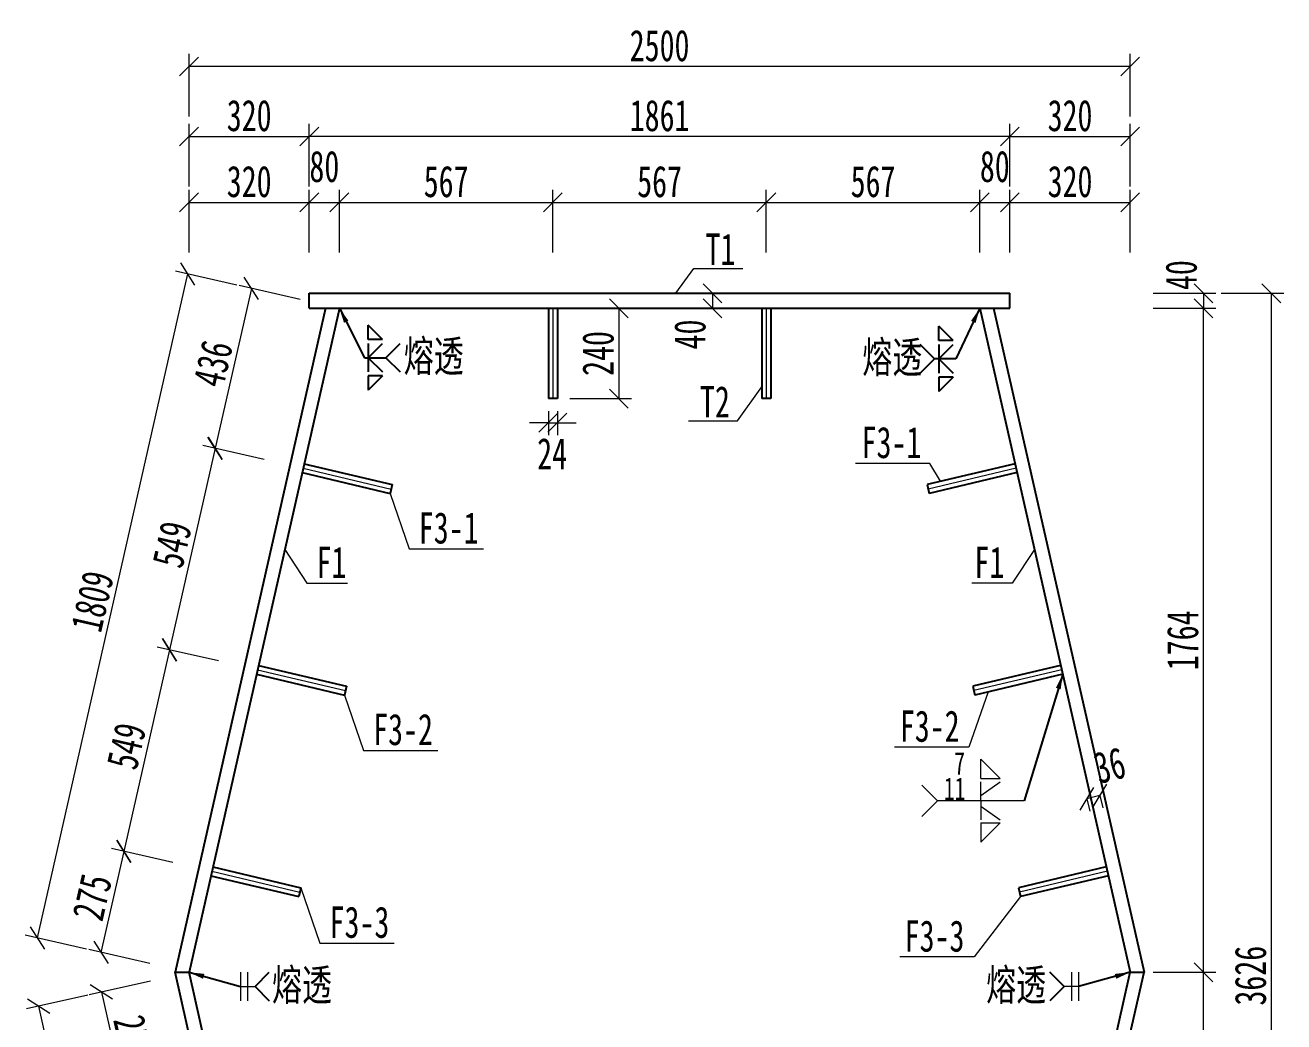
# Model space of a CAD drawing. Header units: millimetres. Extents: x -411717 to -116098, y 0 to 693159.
# Drawn here: x -187783 to -184439, y 312282 to 314930 of the extents above; entities that cross this region are included whole.
import ezdxf

# ---------------------------------------------------------------- set-up
doc = ezdxf.new("R2010")
doc.units = ezdxf.units.MM
doc.header["$LTSCALE"] = 2
doc.header["$PDMODE"] = 3
doc.header["$PDSIZE"] = -10
doc.layers.get('Defpoints').update_dxf_attribs({"color": 8, "lineweight": 9})
for name, color, linetype, lineweight in [('标注', 4, 'Continuous', 13), ('横隔板', 6, 'Continuous', 25), ('细实线', 4, 'Continuous', 15), ('钢板粗线', 1, 'Continuous', 25)]:
    doc.layers.add(name, color=color, linetype=linetype, lineweight=lineweight)
doc.layers.add('焊缝', color=7, linetype='Continuous')
doc.styles.add('111', font='仿宋_GB2312.ttf', dxfattribs={"width": 0.7})
doc.styles.get("Standard").update_dxf_attribs({"font": '仿宋_GB2312.ttf'})
doc.dimstyles.new('200', dxfattribs={"dimscale": 0, "dimtxt": 2.5, "dimasz": 1.5, "dimexe": 1, "dimexo": 1, "dimgap": 0.4, "dimtad": 1, "dimdec": 0, "dimdsep": 46, "dimtxsty": '111', "dimblk": 'OBLIQUE', "dimcen": 0, "dimclrd": 256, "dimclre": 256, "dimclrt": 256, "dimadec": 1, "dimazin": 2, "dimtfac": 1, "dimtdec": 0, "dimtmove": 2, "dimatfit": 3, "dimfxl": 4, "dimfxlon": 1, "dimtolj": 1, "dimlwd": -1, "dimlwe": -1, "dimarcsym": 0})
doc.dimstyles.new('MSteel_1.0_1.0', dxfattribs={"dimtxt": 3, "dimasz": 1.2, "dimexe": 1, "dimexo": 1, "dimgap": 1, "dimtad": 3, "dimtoh": 1, "dimdec": 0, "dimzin": 0, "dimdsep": 46, "dimtxsty": 'Standard', "dimblk": 'ARCHTICK', "dimcen": 0.09, "dimclrd": 3, "dimclre": 3, "dimadec": 0, "dimazin": 0, "dimtfac": 1, "dimtdec": 4, "dimtofl": 0, "dimtmove": 0, "dimatfit": 3, "dimfxl": 1, "dimtolj": 1, "dimtzin": 0, "dimarcsym": 0})

# ---------------------------------------------------------------- blocks, each defined once
blk = doc.blocks.new('_Oblique')
at = {"color": 0, "linetype": 'ByBlock', "lineweight": -2}
blk.add_line((-0.5, -0.5), (0.5, 0.5), dxfattribs=at)
blk = doc.blocks.new('*D1667')
at = {"layer": 'Defpoints', "color": 0, "transparency": 16777216}
for p in [(-184965.5, 312886.2), (-184930.6, 312894.9), (-184962.7, 312874.8)]:
    blk.add_point(p, dxfattribs=at)
at = {"layer": '标注', "transparency": 16777216}
for p, q in [((-184927.8, 312883.6), (-184962.7, 312874.8)), ((-184927.8, 312883.6), (-184919.7, 312851.2)), ((-184962.7, 312874.8), (-184954.6, 312842.5))]:
    blk.add_line(p, q, dxfattribs=at)
at = {"layer": '标注', "transparency": 16777216, "xscale": 49.99999999999987, "yscale": 49.99999999999987, "zscale": 49.99999999999987}
for p, rotation in [((-184927.8, 312883.6), 14.0362434680388), ((-184962.7, 312874.8), 194.0362434680388)]:
    blk.add_blockref('_Oblique', p, dxfattribs=dict(at, rotation=rotation))
at = {"layer": '标注', "transparency": 16777216, "insert": (-184902, 312963.5), "char_height": 83.33, "attachment_point": 5, "rotation": 14.0362, "style": '111'}
blk.add_mtext('\\A1;36', dxfattribs=at)
blk = doc.blocks.new('24-240加劲 无过焊孔')
at = {"layer": 'Defpoints'}
blk.add_line((0, 0), (0, 240), dxfattribs=at)
at = {"layer": '钢板粗线'}
for p, q in [((-12, 0), (-12, 240)), ((-12, 240), (12, 240)), ((12, 0), (12, 240))]:
    blk.add_line(p, q, dxfattribs=at)
blk = doc.blocks.new('*D1669')
at = {"layer": 'Defpoints', "color": 0, "transparency": 16777216}
for p in [(-185957.8, 314218.1), (-185957.8, 314178.1), (-185957, 314178.1)]:
    blk.add_point(p, dxfattribs=at)
at = {"layer": '细实线', "transparency": 16777216}
for p, q in [((-185957, 314218.1), (-185923.6, 314218.1)), ((-185957, 314218.1), (-185957, 314178.1)), ((-185957, 314178.1), (-185923.6, 314178.1))]:
    blk.add_line(p, q, dxfattribs=at)
at = {"layer": '细实线', "transparency": 16777216, "xscale": 50, "yscale": 50, "zscale": 50}
for p, rotation in [((-185957, 314218.1), 90), ((-185957, 314178.1), 270)]:
    blk.add_blockref('_Oblique', p, dxfattribs=dict(at, rotation=rotation))
at = {"layer": '细实线', "transparency": 16777216, "insert": (-186016.6, 314108.6), "char_height": 83.33, "attachment_point": 5, "rotation": 90, "style": '111'}
blk.add_mtext('\\A1;40', dxfattribs=at)
blk = doc.blocks.new('*D1678')
at = {"layer": 'Defpoints', "color": 0, "transparency": 16777216}
for p in [(-186369, 314178.1), (-186369, 313938.1), (-186205.6, 313938.1)]:
    blk.add_point(p, dxfattribs=at)
at = {"layer": '标注', "transparency": 16777216}
for p, q in [((-186335.6, 314178.1), (-186172.2, 314178.1)), ((-186205.6, 314178.1), (-186205.6, 313938.1)), ((-186335.6, 313938.1), (-186172.2, 313938.1))]:
    blk.add_line(p, q, dxfattribs=at)
at = {"layer": '标注', "transparency": 16777216, "xscale": 49.99999999999987, "yscale": 49.99999999999987, "zscale": 49.99999999999987}
for p, rotation in [((-186205.6, 314178.1), 90), ((-186205.6, 313938.1), 270)]:
    blk.add_blockref('_Oblique', p, dxfattribs=dict(at, rotation=rotation))
at = {"layer": '标注', "transparency": 16777216, "insert": (-186260.6, 314058.1), "char_height": 83.33, "attachment_point": 5, "rotation": 90, "style": '111'}
blk.add_mtext('\\A1;240', dxfattribs=at)
blk = doc.blocks.new('*D1679')
at = {"layer": 'Defpoints', "color": 0, "transparency": 16777216}
for p in [(-186393, 313938.1), (-186369, 313938.1), (-186369, 313874.2)]:
    blk.add_point(p, dxfattribs=at)
at = {"layer": '标注', "transparency": 16777216}
for p, q in [((-186393, 313904.7), (-186393, 313840.8)), ((-186369, 313904.7), (-186369, 313840.8)), ((-186393, 313874.2), (-186443, 313874.2)), ((-186393, 313874.2), (-186369, 313874.2)), ((-186369, 313874.2), (-186319, 313874.2))]:
    blk.add_line(p, q, dxfattribs=at)
at = {"layer": '标注', "transparency": 16777216, "xscale": 49.99999999999987, "yscale": 49.99999999999987, "zscale": 49.99999999999987}
blk.add_blockref('_Oblique', (-186393, 313874.2), dxfattribs=at)
at = {"layer": '标注', "transparency": 16777216, "xscale": 49.99999999999987, "yscale": 49.99999999999987, "zscale": 49.99999999999987, "rotation": 180}
blk.add_blockref('_Oblique', (-186369, 313874.2), dxfattribs=at)
at = {"layer": '标注', "transparency": 16777216, "insert": (-186383, 313791.9), "char_height": 83.33, "attachment_point": 5, "style": '111'}
blk.add_mtext('\\A1;24', dxfattribs=at)
blk = doc.blocks.new('_ArchTick')
at = {"color": 0, "linetype": 'ByBlock', "const_width": 0.15}
blk.add_lwpolyline([(-0.5, -0.5), (0.5, 0.5)], dxfattribs=at)
blk = doc.blocks.new('*D1671')
at = {"layer": 'Defpoints', "color": 0, "transparency": 16777216}
for p in [(-185145.9, 314218.1), (-185145.9, 314178.1), (-184652.8, 314178.1)]:
    blk.add_point(p, dxfattribs=at)
at = {"layer": '标注', "transparency": 16777216}
for p, q in [((-184786.2, 314218.1), (-184619.5, 314218.1)), ((-184652.8, 314218.1), (-184652.8, 314178.1)), ((-184786.2, 314178.1), (-184619.5, 314178.1))]:
    blk.add_line(p, q, dxfattribs=at)
at = {"layer": '标注', "transparency": 16777216, "xscale": 49.99999999999999, "yscale": 49.99999999999999, "zscale": 49.99999999999999}
for p, rotation in [((-184652.8, 314218.1), 90), ((-184652.8, 314178.1), 270)]:
    blk.add_blockref('_Oblique', p, dxfattribs=dict(at, rotation=rotation))
at = {"layer": '标注', "transparency": 16777216, "insert": (-184711.6, 314266.3), "char_height": 83.33, "attachment_point": 5, "rotation": 90, "style": '111'}
blk.add_mtext('\\A1;40', dxfattribs=at)
blk = doc.blocks.new('*D1683')
at = {"layer": 'Defpoints', "color": 0, "ltscale": 5, "transparency": 16777216}
for p in [(-186948, 314178.1), (-187278.2, 313806.2), (-187044.3, 313753.2)]:
    blk.add_point(p, dxfattribs=at)
at = {"layer": '标注', "ltscale": 5, "transparency": 16777216}
for p, q in [((-187181.9, 314231.1), (-187278.2, 313806.2)), ((-187051.9, 314201.6), (-187214.4, 314238.5)), ((-187148.2, 313776.7), (-187310.8, 313813.6))]:
    blk.add_line(p, q, dxfattribs=at)
at = {"layer": '标注', "ltscale": 5, "transparency": 16777216, "xscale": 50.00000000000004, "yscale": 50.00000000000004, "zscale": 50.00000000000004}
for p, rotation in [((-187181.9, 314231.1), 77.22432088398865), ((-187278.2, 313806.2), 257.2243208839886)]:
    blk.add_blockref('_Oblique', p, dxfattribs=dict(at, rotation=rotation))
at = {"layer": '标注', "ltscale": 5, "transparency": 16777216, "insert": (-187283.7, 314030.8), "char_height": 83.33, "attachment_point": 5, "rotation": 77.2243, "style": '111'}
blk.add_mtext('\\A1;436', dxfattribs=at)
blk = doc.blocks.new('*D1684')
at = {"layer": 'Defpoints', "color": 0, "ltscale": 5, "transparency": 16777216}
for p in [(-187044.3, 313753.2), (-187399.5, 313270.7), (-187165.6, 313217.7)]:
    blk.add_point(p, dxfattribs=at)
at = {"layer": '标注', "ltscale": 5, "transparency": 16777216}
for p, q in [((-187278.3, 313806.2), (-187399.5, 313270.7)), ((-187148.2, 313776.7), (-187310.8, 313813.5)), ((-187269.5, 313241.3), (-187432, 313278.1))]:
    blk.add_line(p, q, dxfattribs=at)
at = {"layer": '标注', "ltscale": 5, "transparency": 16777216, "xscale": 50.00000000000004, "yscale": 50.00000000000004, "zscale": 50.00000000000004}
for p, rotation in [((-187278.3, 313806.2), 77.23982835884306), ((-187399.5, 313270.7), 257.2398283588431)]:
    blk.add_blockref('_Oblique', p, dxfattribs=dict(at, rotation=rotation))
at = {"layer": '标注', "ltscale": 5, "transparency": 16777216, "insert": (-187392.5, 313550.6), "char_height": 83.33, "attachment_point": 5, "rotation": 77.2398, "style": '111'}
blk.add_mtext('\\A1;549', dxfattribs=at)
blk = doc.blocks.new('*D1685')
at = {"layer": 'Defpoints', "color": 0, "ltscale": 5, "transparency": 16777216}
for p in [(-187165.6, 313217.7), (-187520.7, 312735.2), (-187286.7, 312682.2)]:
    blk.add_point(p, dxfattribs=at)
at = {"layer": '标注', "ltscale": 5, "transparency": 16777216}
for p, q in [((-187399.5, 313270.7), (-187520.7, 312735.2)), ((-187269.5, 313241.2), (-187432, 313278)), ((-187390.6, 312705.7), (-187553.2, 312742.5))]:
    blk.add_line(p, q, dxfattribs=at)
at = {"layer": '标注', "ltscale": 5, "transparency": 16777216, "xscale": 50.00000000000004, "yscale": 50.00000000000004, "zscale": 50.00000000000004}
for p, rotation in [((-187399.5, 313270.7), 77.25213394992701), ((-187520.7, 312735.2), 257.252133949927)]:
    blk.add_blockref('_Oblique', p, dxfattribs=dict(at, rotation=rotation))
at = {"layer": '标注', "ltscale": 5, "transparency": 16777216, "insert": (-187513.8, 313015), "char_height": 83.33, "attachment_point": 5, "rotation": 77.2521, "style": '111'}
blk.add_mtext('\\A1;549', dxfattribs=at)
blk = doc.blocks.new('*D1686')
at = {"layer": 'Defpoints', "color": 0, "ltscale": 5, "transparency": 16777216}
for p in [(-187286.7, 312682.2), (-187581.4, 312467), (-187347.5, 312414)]:
    blk.add_point(p, dxfattribs=at)
at = {"layer": '标注', "ltscale": 5, "transparency": 16777216}
for p, q in [((-187520.7, 312735.2), (-187581.4, 312467)), ((-187390.6, 312705.8), (-187553.2, 312742.6)), ((-187451.4, 312437.5), (-187613.9, 312474.3))]:
    blk.add_line(p, q, dxfattribs=at)
at = {"layer": '标注', "ltscale": 5, "transparency": 16777216, "xscale": 50.00000000000004, "yscale": 50.00000000000004, "zscale": 50.00000000000004}
for p, rotation in [((-187520.7, 312735.2), 77.23982835884512), ((-187581.4, 312467), 257.2398283588451)]:
    blk.add_blockref('_Oblique', p, dxfattribs=dict(at, rotation=rotation))
at = {"layer": '标注', "ltscale": 5, "transparency": 16777216, "insert": (-187604.7, 312613.2), "char_height": 83.33, "attachment_point": 5, "rotation": 77.2398, "style": '111'}
blk.add_mtext('\\A1;275', dxfattribs=at)
blk = doc.blocks.new('*D1687')
at = {"layer": 'Defpoints', "color": 0, "ltscale": 5, "transparency": 16777216}
for p in [(-187350.7, 314269.3), (-186948, 314178.1), (-187347.5, 312414)]:
    blk.add_point(p, dxfattribs=at)
at = {"layer": '标注', "ltscale": 5, "transparency": 16777216}
for p, q in [((-187750.2, 312505.2), (-187350.7, 314269.3)), ((-187220.7, 314239.8), (-187383.2, 314276.6)), ((-187620.2, 312475.7), (-187782.7, 312512.6))]:
    blk.add_line(p, q, dxfattribs=at)
at = {"layer": '标注', "ltscale": 5, "transparency": 16777216, "xscale": 50.00000000000004, "yscale": 50.00000000000004, "zscale": 50.00000000000004}
for p, rotation in [((-187350.7, 314269.3), 77.23982835884985), ((-187750.2, 312505.2), 257.2398283588499)]:
    blk.add_blockref('_Oblique', p, dxfattribs=dict(at, rotation=rotation))
at = {"layer": '标注', "ltscale": 5, "transparency": 16777216, "insert": (-187604.1, 313399.4), "char_height": 83.33, "attachment_point": 5, "rotation": 77.2398, "style": '111'}
blk.add_mtext('\\A1;1809', dxfattribs=at)
blk = doc.blocks.new('*D1688')
at = {"layer": 'Defpoints', "color": 0, "ltscale": 5, "transparency": 16777216}
for p in [(-187347.5, 312414), (-187286.7, 312145), (-187519.5, 312092.4)]:
    blk.add_point(p, dxfattribs=at)
at = {"layer": '标注', "ltscale": 5, "transparency": 16777216}
for p, q in [((-187450.2, 312390.8), (-187612.8, 312354.1)), ((-187580.3, 312361.4), (-187519.5, 312092.4)), ((-187389.5, 312121.8), (-187552, 312085.1))]:
    blk.add_line(p, q, dxfattribs=at)
at = {"layer": '标注', "ltscale": 5, "transparency": 16777216, "xscale": 50.00000000000004, "yscale": 50.00000000000004, "zscale": 50.00000000000004}
for p, rotation in [((-187580.3, 312361.4), 102.7279029285153), ((-187519.5, 312092.4), 282.7279029285153)]:
    blk.add_blockref('_Oblique', p, dxfattribs=dict(at, rotation=rotation))
at = {"layer": '标注', "ltscale": 5, "transparency": 16777216, "insert": (-187496.2, 312239), "char_height": 83.33, "attachment_point": 5, "rotation": 282.7279, "style": '111'}
blk.add_mtext('\\A1;276', dxfattribs=at)
blk = doc.blocks.new('*D1692')
at = {"layer": 'Defpoints', "color": 0, "ltscale": 5, "transparency": 16777216}
for p in [(-187347.5, 312414), (-187746.7, 312323.8), (-186945, 310632)]:
    blk.add_point(p, dxfattribs=at)
at = {"layer": '标注', "ltscale": 5, "transparency": 16777216}
for p, q in [((-187616.7, 312353.2), (-187779.2, 312316.5)), ((-187344.2, 310541.8), (-187746.7, 312323.8)), ((-187214.2, 310571.2), (-187376.7, 310534.5))]:
    blk.add_line(p, q, dxfattribs=at)
at = {"layer": '标注', "ltscale": 5, "transparency": 16777216, "xscale": 50.00000000000004, "yscale": 50.00000000000004, "zscale": 50.00000000000004}
for p, rotation in [((-187746.7, 312323.8), 102.7279029285732), ((-187344.2, 310541.8), 282.7279029285732)]:
    blk.add_blockref('_Oblique', p, dxfattribs=dict(at, rotation=rotation))
at = {"layer": '标注', "ltscale": 5, "transparency": 16777216, "insert": (-187491.8, 311444.9), "char_height": 83.33, "attachment_point": 5, "rotation": 282.7279, "style": '111'}
blk.add_mtext('\\A1;1827', dxfattribs=at)
blk = doc.blocks.new('*D1698')
at = {"layer": 'Defpoints', "color": 0, "ltscale": 5, "transparency": 16777216}
for p in [(-184847.5, 312414), (-184652.8, 312414), (-185250, 310632)]:
    blk.add_point(p, dxfattribs=at)
at = {"layer": '标注', "ltscale": 5, "transparency": 16777216}
for p, q in [((-184786.2, 312414), (-184619.5, 312414)), ((-184652.8, 310632), (-184652.8, 312414)), ((-184786.2, 310632), (-184619.5, 310632))]:
    blk.add_line(p, q, dxfattribs=at)
at = {"layer": '标注', "ltscale": 5, "transparency": 16777216, "xscale": 50.00000000000004, "yscale": 50.00000000000004, "zscale": 50.00000000000004}
for p, rotation in [((-184652.8, 312414), 90), ((-184652.8, 310632), 270)]:
    blk.add_blockref('_Oblique', p, dxfattribs=dict(at, rotation=rotation))
at = {"layer": '标注', "ltscale": 5, "transparency": 16777216, "insert": (-184707.8, 311523), "char_height": 83.33, "attachment_point": 5, "rotation": 90, "style": '111'}
blk.add_mtext('\\A1;1782', dxfattribs=at)
blk = doc.blocks.new('*D1699')
at = {"layer": 'Defpoints', "color": 0, "ltscale": 5, "transparency": 16777216}
for p in [(-185247, 314178.1), (-184652.8, 314178.1), (-184847.5, 312414)]:
    blk.add_point(p, dxfattribs=at)
at = {"layer": '标注', "ltscale": 5, "transparency": 16777216}
for p, q in [((-184786.2, 314178.1), (-184619.5, 314178.1)), ((-184652.8, 312414), (-184652.8, 314178.1)), ((-184786.2, 312414), (-184619.5, 312414))]:
    blk.add_line(p, q, dxfattribs=at)
at = {"layer": '标注', "ltscale": 5, "transparency": 16777216, "xscale": 50.00000000000004, "yscale": 50.00000000000004, "zscale": 50.00000000000004}
for p, rotation in [((-184652.8, 314178.1), 90), ((-184652.8, 312414), 270)]:
    blk.add_blockref('_Oblique', p, dxfattribs=dict(at, rotation=rotation))
at = {"layer": '标注', "ltscale": 5, "transparency": 16777216, "insert": (-184707.8, 313296), "char_height": 83.33, "attachment_point": 5, "rotation": 90, "style": '111'}
blk.add_mtext('\\A1;1764', dxfattribs=at)
blk = doc.blocks.new('*D1700')
at = {"layer": 'Defpoints', "color": 0, "ltscale": 5, "transparency": 16777216}
for p in [(-187028, 314459.6), (-187028, 314178.1), (-187347.5, 312414)]:
    blk.add_point(p, dxfattribs=at)
at = {"layer": '标注', "ltscale": 5, "transparency": 16777216}
for p, q in [((-187347.5, 314326.2), (-187347.5, 314492.9)), ((-187028, 314326.2), (-187028, 314492.9)), ((-187347.5, 314459.6), (-187028, 314459.6))]:
    blk.add_line(p, q, dxfattribs=at)
at = {"layer": '标注', "ltscale": 5, "transparency": 16777216, "xscale": 50.00000000000004, "yscale": 50.00000000000004, "zscale": 50.00000000000004, "rotation": 180}
blk.add_blockref('_Oblique', (-187347.5, 314459.6), dxfattribs=at)
at = {"layer": '标注', "ltscale": 5, "transparency": 16777216, "xscale": 50.00000000000004, "yscale": 50.00000000000004, "zscale": 50.00000000000004}
blk.add_blockref('_Oblique', (-187028, 314459.6), dxfattribs=at)
at = {"layer": '标注', "ltscale": 5, "transparency": 16777216, "insert": (-187187.7, 314514.6), "char_height": 83.33, "attachment_point": 5, "style": '111'}
blk.add_mtext('\\A1;320', dxfattribs=at)
blk = doc.blocks.new('*D1673')
at = {"layer": 'Defpoints', "color": 0, "ltscale": 5, "transparency": 16777216}
for p in [(-186948, 314459.6), (-187028, 314178.1), (-186948, 314178.1)]:
    blk.add_point(p, dxfattribs=at)
at = {"layer": '标注', "ltscale": 5, "transparency": 16777216}
for p, q in [((-187028, 314326.2), (-187028, 314492.9)), ((-186948, 314326.2), (-186948, 314492.9)), ((-187028, 314459.6), (-186948, 314459.6))]:
    blk.add_line(p, q, dxfattribs=at)
at = {"layer": '标注', "ltscale": 5, "transparency": 16777216, "xscale": 50.00000000000004, "yscale": 50.00000000000004, "zscale": 50.00000000000004, "rotation": 180}
blk.add_blockref('_Oblique', (-187028, 314459.6), dxfattribs=at)
at = {"layer": '标注', "ltscale": 5, "transparency": 16777216, "xscale": 50.00000000000004, "yscale": 50.00000000000004, "zscale": 50.00000000000004}
blk.add_blockref('_Oblique', (-186948, 314459.6), dxfattribs=at)
at = {"layer": '标注', "ltscale": 5, "transparency": 16777216, "insert": (-186988, 314554.6), "char_height": 83.33, "attachment_point": 5, "style": '111'}
blk.add_mtext('\\A1;80', dxfattribs=at)
blk = doc.blocks.new('*D1701')
at = {"layer": 'Defpoints', "color": 0, "ltscale": 5, "transparency": 16777216}
for p in [(-186381, 314459.6), (-186948, 314178.1), (-186381, 314178.1)]:
    blk.add_point(p, dxfattribs=at)
at = {"layer": '标注', "ltscale": 5, "transparency": 16777216}
for p, q in [((-186948, 314326.2), (-186948, 314492.9)), ((-186381, 314326.2), (-186381, 314492.9)), ((-186948, 314459.6), (-186381, 314459.6))]:
    blk.add_line(p, q, dxfattribs=at)
at = {"layer": '标注', "ltscale": 5, "transparency": 16777216, "xscale": 50.00000000000004, "yscale": 50.00000000000004, "zscale": 50.00000000000004, "rotation": 180}
blk.add_blockref('_Oblique', (-186948, 314459.6), dxfattribs=at)
at = {"layer": '标注', "ltscale": 5, "transparency": 16777216, "xscale": 50.00000000000004, "yscale": 50.00000000000004, "zscale": 50.00000000000004}
blk.add_blockref('_Oblique', (-186381, 314459.6), dxfattribs=at)
at = {"layer": '标注', "ltscale": 5, "transparency": 16777216, "insert": (-186664.5, 314514.6), "char_height": 83.33, "attachment_point": 5, "style": '111'}
blk.add_mtext('\\A1;567', dxfattribs=at)
blk = doc.blocks.new('*D1702')
at = {"layer": 'Defpoints', "color": 0, "ltscale": 5, "transparency": 16777216}
for p in [(-185814, 314459.6), (-186381, 314178.1), (-185814, 314178.1)]:
    blk.add_point(p, dxfattribs=at)
at = {"layer": '标注', "ltscale": 5, "transparency": 16777216}
for p, q in [((-186381, 314326.2), (-186381, 314492.9)), ((-185814, 314326.2), (-185814, 314492.9)), ((-186381, 314459.6), (-185814, 314459.6))]:
    blk.add_line(p, q, dxfattribs=at)
at = {"layer": '标注', "ltscale": 5, "transparency": 16777216, "xscale": 50.00000000000004, "yscale": 50.00000000000004, "zscale": 50.00000000000004, "rotation": 180}
blk.add_blockref('_Oblique', (-186381, 314459.6), dxfattribs=at)
at = {"layer": '标注', "ltscale": 5, "transparency": 16777216, "xscale": 50.00000000000004, "yscale": 50.00000000000004, "zscale": 50.00000000000004}
blk.add_blockref('_Oblique', (-185814, 314459.6), dxfattribs=at)
at = {"layer": '标注', "ltscale": 5, "transparency": 16777216, "insert": (-186097.5, 314514.6), "char_height": 83.33, "attachment_point": 5, "style": '111'}
blk.add_mtext('\\A1;567', dxfattribs=at)
blk = doc.blocks.new('*D1703')
at = {"layer": 'Defpoints', "color": 0, "ltscale": 5, "transparency": 16777216}
for p in [(-185247, 314459.6), (-185814, 314178.1), (-185247, 314178.1)]:
    blk.add_point(p, dxfattribs=at)
at = {"layer": '标注', "ltscale": 5, "transparency": 16777216}
for p, q in [((-185814, 314326.2), (-185814, 314492.9)), ((-185247, 314326.2), (-185247, 314492.9)), ((-185814, 314459.6), (-185247, 314459.6))]:
    blk.add_line(p, q, dxfattribs=at)
at = {"layer": '标注', "ltscale": 5, "transparency": 16777216, "xscale": 50.00000000000004, "yscale": 50.00000000000004, "zscale": 50.00000000000004, "rotation": 180}
blk.add_blockref('_Oblique', (-185814, 314459.6), dxfattribs=at)
at = {"layer": '标注', "ltscale": 5, "transparency": 16777216, "xscale": 50.00000000000004, "yscale": 50.00000000000004, "zscale": 50.00000000000004}
blk.add_blockref('_Oblique', (-185247, 314459.6), dxfattribs=at)
at = {"layer": '标注', "ltscale": 5, "transparency": 16777216, "insert": (-185530.5, 314514.6), "char_height": 83.33, "attachment_point": 5, "style": '111'}
blk.add_mtext('\\A1;567', dxfattribs=at)
blk = doc.blocks.new('*D1704')
at = {"layer": 'Defpoints', "color": 0, "ltscale": 5, "transparency": 16777216}
for p in [(-185167, 314459.6), (-185247, 314178.1), (-185167, 314178.1)]:
    blk.add_point(p, dxfattribs=at)
at = {"layer": '标注', "ltscale": 5, "transparency": 16777216}
for p, q in [((-185247, 314326.2), (-185247, 314492.9)), ((-185167, 314326.2), (-185167, 314492.9)), ((-185247, 314459.6), (-185167, 314459.6))]:
    blk.add_line(p, q, dxfattribs=at)
at = {"layer": '标注', "ltscale": 5, "transparency": 16777216, "xscale": 50.00000000000004, "yscale": 50.00000000000004, "zscale": 50.00000000000004, "rotation": 180}
blk.add_blockref('_Oblique', (-185247, 314459.6), dxfattribs=at)
at = {"layer": '标注', "ltscale": 5, "transparency": 16777216, "xscale": 50.00000000000004, "yscale": 50.00000000000004, "zscale": 50.00000000000004}
blk.add_blockref('_Oblique', (-185167, 314459.6), dxfattribs=at)
at = {"layer": '标注', "ltscale": 5, "transparency": 16777216, "insert": (-185207, 314554.6), "char_height": 83.33, "attachment_point": 5, "style": '111'}
blk.add_mtext('\\A1;80', dxfattribs=at)
blk = doc.blocks.new('*D1705')
at = {"layer": 'Defpoints', "color": 0, "ltscale": 5, "transparency": 16777216}
for p in [(-187028, 314634.8), (-187028, 314178.1), (-185167, 314178.1)]:
    blk.add_point(p, dxfattribs=at)
at = {"layer": '标注', "ltscale": 5, "transparency": 16777216}
for p, q in [((-187028, 314501.5), (-187028, 314668.1)), ((-185167, 314501.5), (-185167, 314668.1)), ((-185167, 314634.8), (-187028, 314634.8))]:
    blk.add_line(p, q, dxfattribs=at)
at = {"layer": '标注', "ltscale": 5, "transparency": 16777216, "xscale": 50.00000000000004, "yscale": 50.00000000000004, "zscale": 50.00000000000004, "rotation": 180}
blk.add_blockref('_Oblique', (-187028, 314634.8), dxfattribs=at)
at = {"layer": '标注', "ltscale": 5, "transparency": 16777216, "xscale": 50.00000000000004, "yscale": 50.00000000000004, "zscale": 50.00000000000004}
blk.add_blockref('_Oblique', (-185167, 314634.8), dxfattribs=at)
at = {"layer": '标注', "ltscale": 5, "transparency": 16777216, "insert": (-186097.5, 314689.8), "char_height": 83.33, "attachment_point": 5, "style": '111'}
blk.add_mtext('\\A1;1861', dxfattribs=at)
blk = doc.blocks.new('*D1674')
at = {"layer": 'Defpoints', "color": 0, "ltscale": 5, "transparency": 16777216}
for p in [(-187028, 314634.8), (-187028, 314353.3), (-187347.5, 312589.2)]:
    blk.add_point(p, dxfattribs=at)
at = {"layer": '标注', "ltscale": 5, "transparency": 16777216}
for p, q in [((-187347.5, 314501.5), (-187347.5, 314668.1)), ((-187028, 314501.5), (-187028, 314668.1)), ((-187347.5, 314634.8), (-187028, 314634.8))]:
    blk.add_line(p, q, dxfattribs=at)
at = {"layer": '标注', "ltscale": 5, "transparency": 16777216, "xscale": 50.00000000000004, "yscale": 50.00000000000004, "zscale": 50.00000000000004, "rotation": 180}
blk.add_blockref('_Oblique', (-187347.5, 314634.8), dxfattribs=at)
at = {"layer": '标注', "ltscale": 5, "transparency": 16777216, "xscale": 50.00000000000004, "yscale": 50.00000000000004, "zscale": 50.00000000000004}
blk.add_blockref('_Oblique', (-187028, 314634.8), dxfattribs=at)
at = {"layer": '标注', "ltscale": 5, "transparency": 16777216, "insert": (-187187.7, 314689.8), "char_height": 83.33, "attachment_point": 5, "style": '111'}
blk.add_mtext('\\A1;320', dxfattribs=at)
blk = doc.blocks.new('*D1675')
at = {"layer": 'Defpoints', "color": 0, "ltscale": 5, "transparency": 16777216}
for p in [(-184847.5, 314459.6), (-184847.5, 314178.1), (-185167, 312414)]:
    blk.add_point(p, dxfattribs=at)
at = {"layer": '标注', "ltscale": 5, "transparency": 16777216}
for p, q in [((-185167, 314326.2), (-185167, 314492.9)), ((-184847.5, 314326.2), (-184847.5, 314492.9)), ((-185167, 314459.6), (-184847.5, 314459.6))]:
    blk.add_line(p, q, dxfattribs=at)
at = {"layer": '标注', "ltscale": 5, "transparency": 16777216, "xscale": 50.00000000000004, "yscale": 50.00000000000004, "zscale": 50.00000000000004, "rotation": 180}
blk.add_blockref('_Oblique', (-185167, 314459.6), dxfattribs=at)
at = {"layer": '标注', "ltscale": 5, "transparency": 16777216, "xscale": 50.00000000000004, "yscale": 50.00000000000004, "zscale": 50.00000000000004}
blk.add_blockref('_Oblique', (-184847.5, 314459.6), dxfattribs=at)
at = {"layer": '标注', "ltscale": 5, "transparency": 16777216, "insert": (-185007.2, 314514.6), "char_height": 83.33, "attachment_point": 5, "style": '111'}
blk.add_mtext('\\A1;320', dxfattribs=at)
blk = doc.blocks.new('*D1676')
at = {"layer": 'Defpoints', "color": 0, "ltscale": 5, "transparency": 16777216}
for p in [(-184847.5, 314634.8), (-184847.5, 314353.3), (-185167, 312589.2)]:
    blk.add_point(p, dxfattribs=at)
at = {"layer": '标注', "ltscale": 5, "transparency": 16777216}
for p, q in [((-185167, 314501.5), (-185167, 314668.1)), ((-184847.5, 314501.5), (-184847.5, 314668.1)), ((-185167, 314634.8), (-184847.5, 314634.8))]:
    blk.add_line(p, q, dxfattribs=at)
at = {"layer": '标注', "ltscale": 5, "transparency": 16777216, "xscale": 50.00000000000004, "yscale": 50.00000000000004, "zscale": 50.00000000000004, "rotation": 180}
blk.add_blockref('_Oblique', (-185167, 314634.8), dxfattribs=at)
at = {"layer": '标注', "ltscale": 5, "transparency": 16777216, "xscale": 50.00000000000004, "yscale": 50.00000000000004, "zscale": 50.00000000000004}
blk.add_blockref('_Oblique', (-184847.5, 314634.8), dxfattribs=at)
at = {"layer": '标注', "ltscale": 5, "transparency": 16777216, "insert": (-185007.2, 314689.8), "char_height": 83.33, "attachment_point": 5, "style": '111'}
blk.add_mtext('\\A1;320', dxfattribs=at)
blk = doc.blocks.new('*D1677')
at = {"layer": 'Defpoints', "color": 0, "ltscale": 5, "transparency": 16777216}
for p in [(-187347.5, 314820.7), (-187347.5, 312414), (-184847.5, 312414)]:
    blk.add_point(p, dxfattribs=at)
at = {"layer": '标注', "ltscale": 5, "transparency": 16777216}
for p, q in [((-187347.5, 314687.4), (-187347.5, 314854)), ((-184847.5, 314687.4), (-184847.5, 314854)), ((-184847.5, 314820.7), (-187347.5, 314820.7))]:
    blk.add_line(p, q, dxfattribs=at)
at = {"layer": '标注', "ltscale": 5, "transparency": 16777216, "xscale": 50.00000000000004, "yscale": 50.00000000000004, "zscale": 50.00000000000004, "rotation": 180}
blk.add_blockref('_Oblique', (-187347.5, 314820.7), dxfattribs=at)
at = {"layer": '标注', "ltscale": 5, "transparency": 16777216, "xscale": 50.00000000000004, "yscale": 50.00000000000004, "zscale": 50.00000000000004}
blk.add_blockref('_Oblique', (-184847.5, 314820.7), dxfattribs=at)
at = {"layer": '标注', "ltscale": 5, "transparency": 16777216, "insert": (-186097.5, 314875.7), "char_height": 83.33, "attachment_point": 5, "style": '111'}
blk.add_mtext('\\A1;2500', dxfattribs=at)
blk = doc.blocks.new('*D1706')
at = {"layer": 'Defpoints', "color": 0, "ltscale": 5, "transparency": 16777216}
for p in [(-185167, 314218.1), (-185170, 310592), (-184472.6, 310592)]:
    blk.add_point(p, dxfattribs=at)
at = {"layer": '标注', "ltscale": 5, "transparency": 16777216}
for p, q in [((-184606, 314218.1), (-184439.3, 314218.1)), ((-184472.6, 314218.1), (-184472.6, 310592)), ((-184606, 310592), (-184439.3, 310592))]:
    blk.add_line(p, q, dxfattribs=at)
at = {"layer": '标注', "ltscale": 5, "transparency": 16777216, "xscale": 50.00000000000004, "yscale": 50.00000000000004, "zscale": 50.00000000000004}
for p, rotation in [((-184472.6, 314218.1), 90), ((-184472.6, 310592), 270)]:
    blk.add_blockref('_Oblique', p, dxfattribs=dict(at, rotation=rotation))
at = {"layer": '标注', "ltscale": 5, "transparency": 16777216, "insert": (-184527.6, 312405), "char_height": 83.33, "attachment_point": 5, "rotation": 90, "style": '111'}
blk.add_mtext('\\A1;3626', dxfattribs=at)

msp = doc.modelspace()

# ---------------------------------------------------------------- linework, layer by layer
at = {"layer": '标注'}
for p, q in [((-187210.5, 312414), (-187210.5, 312338.4)), ((-187191.9, 312414), (-187191.9, 312338.4)), ((-185003.1, 312414), (-185003.1, 312338.4)), ((-184984.4, 312414), (-184984.4, 312338.4)), ((-187210.5, 312376.2), (-187172.1, 312376.2)), ((-184984.4, 312376.2), (-185022.9, 312376.2))]:
    msp.add_line(p, q, dxfattribs=at)
at = {"layer": '横隔板', "color": 2, "ltscale": 550}
for p, q in [((-187028, 314218.1), (-185167, 314218.1)), ((-187028, 314178.1), (-187028, 314218.1)), ((-185167, 314178.1), (-185167, 314218.1)), ((-186984.9, 314178.1), (-187384.4, 312414)), ((-186948, 314178.1), (-187347.5, 312414)), ((-187028, 314178.1), (-185167, 314178.1)), ((-185247, 314178.1), (-184847.5, 312414)), ((-185210.1, 314178.1), (-184810.6, 312414)), ((-187384.6, 312414), (-187347.5, 312414)), ((-186981.9, 310632), (-187384.4, 312414)), ((-186945, 310632), (-187347.5, 312414)), ((-185250, 310632), (-184847.5, 312414)), ((-185213.1, 310632), (-184810.6, 312414)), ((-184847.5, 312414), (-184810.4, 312414))]:
    msp.add_line(p, q, dxfattribs=at)
at = {"layer": '焊缝', "color": 4}
for p, q in [((-186833.5, 314095.5), (-186871.3, 314133.3)), ((-186871.3, 314095.5), (-186871.3, 314133.3)), ((-185355.3, 314092.5), (-185355.3, 314130.3)), ((-185317.5, 314092.5), (-185355.3, 314130.3)), ((-186833.5, 314095.5), (-186871.3, 314095.5)), ((-186871.3, 314046.9), (-186833.5, 314084.7)), ((-186871.3, 314084.7), (-186871.3, 314009.1)), ((-186824.5, 314046.9), (-186786.7, 314084.7)), ((-185367.4, 314043.9), (-185405.2, 314081.7)), ((-185317.5, 314092.5), (-185355.3, 314092.5)), ((-185355.3, 314043.9), (-185317.5, 314081.7)), ((-185355.3, 314081.7), (-185355.3, 314006.1)), ((-186881.2, 314046.9), (-186824.5, 314046.9)), ((-186871.3, 314046.9), (-186833.5, 314009.1)), ((-186824.5, 314046.9), (-186786.7, 314009.1)), ((-185367.4, 314043.9), (-185405.2, 314006.1)), ((-185310.7, 314043.9), (-185367.4, 314043.9)), ((-185355.3, 314043.9), (-185317.5, 314006.1)), ((-186833.5, 313998.3), (-186871.3, 313998.3)), ((-186871.3, 313998.3), (-186871.3, 313960.5)), ((-186833.5, 313998.3), (-186871.3, 313960.5)), ((-185355.3, 313995.3), (-185355.3, 313957.5)), ((-185317.5, 313995.3), (-185355.3, 313995.3)), ((-185317.5, 313995.3), (-185355.3, 313957.5)), ((-187347.5, 312414), (-187210.5, 312376.2)), ((-187172.1, 312376.2), (-187134.3, 312414)), ((-185022.9, 312376.2), (-185060.7, 312414)), ((-184847.5, 312414), (-184984.4, 312376.2)), ((-187172.1, 312376.2), (-187134.3, 312338.4)), ((-185022.9, 312376.2), (-185060.7, 312338.4))]:
    msp.add_line(p, q, dxfattribs=at)
for points in [[(-187310.2, 312396.7), (-187306.6, 312409.7), (-187347.5, 312414)], [(-184884.7, 312396.7), (-184888.3, 312409.7), (-184847.5, 312414)]]:
    msp.add_solid(points, dxfattribs=at)
at = {"layer": '细实线'}
for p, q in [((-186053.9, 314218.1), (-186006.2, 314284.3)), ((-186006.2, 314284.3), (-185876.4, 314284.3)), ((-185890.9, 313879), (-185826, 313969.1)), ((-186020.8, 313879), (-185890.9, 313879)), ((-185379.8, 313766), (-185577.2, 313766)), ((-185351.2, 313718.5), (-185379.8, 313766)), ((-186813.5, 313686.2), (-186762.7, 313539)), ((-187093.2, 313536.9), (-187034.2, 313447.5)), ((-186762.7, 313539), (-186565.3, 313539)), ((-185101.8, 313536.9), (-185160.8, 313447.5)), ((-187034.2, 313447.5), (-186926.9, 313447.5)), ((-185160.8, 313447.5), (-185268.1, 313447.5)), ((-186934.8, 313150.7), (-186883.9, 313003.5)), ((-185225.1, 313159.5), (-185276, 313012.3)), ((-185276, 313012.3), (-185473.4, 313012.3)), ((-186883.9, 313003.5), (-186686.5, 313003.5)), ((-185243.9, 312928.6), (-185243.9, 312979.9)), ((-185192.5, 312928.6), (-185243.9, 312979.9)), ((-185243.9, 312928.6), (-185192.5, 312928.6)), ((-185243.9, 312869.7), (-185243.9, 312920)), ((-185243.9, 312883.7), (-185192.5, 312920)), ((-185358.9, 312869.7), (-185400.5, 312911.4)), ((-185358.9, 312869.7), (-185400.5, 312828)), ((-185129.4, 312869.7), (-185358.9, 312869.7)), ((-185243.9, 312869.7), (-185243.9, 312819.4)), ((-185243.9, 312855.7), (-185192.5, 312819.4)), ((-185243.9, 312810.8), (-185243.9, 312759.5)), ((-185243.9, 312810.8), (-185192.5, 312810.8)), ((-185192.5, 312810.8), (-185243.9, 312759.5)), ((-187050.5, 312638.6), (-186999.7, 312491.4)), ((-185138.9, 312615.3), (-185261.7, 312454.7)), ((-186999.7, 312491.4), (-186802.3, 312491.4)), ((-185261.7, 312454.7), (-185459.1, 312454.7))]:
    msp.add_line(p, q, dxfattribs=at)

# ---------------------------------------------------------------- block references
at = {"layer": '标注'}
for p, rotation in [((-186381, 314178.1), 180), ((-185814, 314178.1), 180), ((-187044.3, 313753.2), 256.6768147202941), ((-187165.6, 313217.7), 256.6768147202941), ((-187286.8, 312682.3), 256.6768147202941)]:
    msp.add_blockref('24-240加劲 无过焊孔', p, dxfattribs=dict(at, rotation=rotation))
at = {"layer": '标注', "xscale": -1, "rotation": 103.3231852797059}
for p in [(-185150.6, 313753.2), (-185029.4, 313217.7), (-184908.1, 312682.3)]:
    msp.add_blockref('24-240加劲 无过焊孔', p, dxfattribs=at)

# ---------------------------------------------------------------- texts
at = {"layer": '细实线', "width": 0.7}
for s, height, p in [('T1', 83.33, (-185975.6, 314293.6)), ('熔透', 83.33, (-186777.1, 314009.7)), ('熔透', 83.33, (-185558.9, 314006.8)), ('T2', 83.33, (-185990.2, 313888.2)), ('F3-1', 83.33, (-185560.9, 313780.2)), ('F3-1', 83.33, (-186737.1, 313553.1)), ('F1', 83.33, (-187008.6, 313461.7)), ('F1', 83.33, (-185261.1, 313461.7)), ('F3-2', 83.33, (-186858.3, 313017.6)), ('F3-2', 83.33, (-185459.3, 313026.4)), ('7', 60, (-185314.8, 312939.2)), ('11', 60, (-185342.5, 312871.7)), ('F3-3', 83.33, (-186974.1, 312505.5)), ('F3-3', 83.33, (-185446.5, 312468.8)), ('熔透', 83.33, (-187127, 312339.1)), ('熔透', 83.33, (-185230, 312339.1))]:
    msp.add_text(s, height=height, dxfattribs=at).set_placement(p)

# ---------------------------------------------------------------- dimensions: what is measured, and where the dimension line sits
at = {"layer": '标注', "ltscale": 5}
for base, p1, p2, picture, middle in [((-187347.5, 314820.7), (-184847.5, 312414), (-187347.5, 312414), '*D1677', (-186097.5, 314875.7)), ((-187027.9805186, 314634.8075276), (-187347.4805186, 312589.2132969), (-187027.9805186, 314353.2942969), '*D1674', (-187187.7305186, 314689.8075276)), ((-187028, 314634.8), (-185167, 314178.1), (-187028, 314178.1), '*D1705', (-186097.5, 314689.8)), ((-184847.4805186, 314634.8075276), (-185166.9805186, 312589.2132969), (-184847.4805186, 314353.2942969), '*D1676', (-185007.2305186, 314689.8075276)), ((-186948, 314459.6), (-187028, 314178.1), (-186948, 314178.1), '*D1673', (-186988, 314554.6)), ((-185167, 314459.6), (-185247, 314178.1), (-185167, 314178.1), '*D1704', (-185207, 314554.6)), ((-187027.9805186, 314459.5804425), (-187347.4805186, 312413.9862117), (-187027.9805186, 314178.0672117), '*D1700', (-187187.7305186, 314514.5804425)), ((-186381, 314459.6), (-186948, 314178.1), (-186381, 314178.1), '*D1701', (-186664.5, 314514.6)), ((-185814, 314459.6), (-186381, 314178.1), (-185814, 314178.1), '*D1702', (-186097.5, 314514.6)), ((-185247, 314459.6), (-185814, 314178.1), (-185247, 314178.1), '*D1703', (-185530.5, 314514.6)), ((-184847.4805186, 314459.5804425), (-185166.9805186, 312413.9862117), (-184847.4805186, 314178.0672117), '*D1675', (-185007.2305186, 314514.5804425))]:
    dim = msp.add_linear_dim(base=base, p1=p1, p2=p2, dimstyle='200', override={"dimscale": 33.333333, "dimarcsym": 1}, dxfattribs=at)
    dim.commit()
    dim.dimension.update_dxf_attribs({"geometry": picture, "text_midpoint": middle})
at = {"layer": '标注'}
for base, p1, p2, angle, override, picture, middle, dimtype in [((-184652.8, 314178.1), (-185145.9, 314218.1), (-185145.9, 314178.1), 90, {"dimscale": 33.333333, "dimadec": 3, "dimarcsym": 1}, '*D1671', (-184711.6, 314266.3), 160), ((-184962.7, 312874.8), (-184930.6, 312894.9), (-184965.5, 312886.2), 194.0362, {"dimscale": 33.333333, "dimarcsym": 1}, '*D1667', (-184902, 312963.5), 161)]:
    dim = msp.add_linear_dim(base=base, p1=p1, p2=p2, angle=angle, dimstyle='200', override=override, dxfattribs=at)
    dim.commit()
    dim.dimension.update_dxf_attribs({"geometry": picture, "text_midpoint": middle, "dimtype": dimtype})
at = {"layer": '标注', "ltscale": 5}
for p1, p2, distance, picture, middle in [((-187347.5, 312414), (-186948, 314178.1), 412.9, '*D1687', (-187604.1, 313399.4)), ((-186948, 314178.1), (-187044.3, 313753.2), -239.9, '*D1683', (-187283.7, 314030.8)), ((-187044.3, 313753.2), (-187165.6, 313217.7), -239.9, '*D1684', (-187392.5, 313550.6)), ((-187165.6, 313217.7), (-187286.7, 312682.2), -239.9, '*D1685', (-187513.8, 313015)), ((-187286.7, 312682.2), (-187347.5, 312414), -239.9, '*D1686', (-187604.7, 312613.2)), ((-186945, 310632), (-187347.5, 312414), 409.3, '*D1692', (-187491.8, 311444.9)), ((-187347.5, 312414), (-187286.7, 312145), -238.7, '*D1688', (-187496.2, 312239))]:
    dim = msp.add_aligned_dim(p1=p1, p2=p2, distance=distance, dimstyle='200', override={"dimscale": 33.333333, "dimarcsym": 1}, dxfattribs=at)
    dim.commit()
    dim.dimension.update_dxf_attribs({"geometry": picture, "text_midpoint": middle})
for base, p1, p2, picture, middle in [((-184472.6, 310592), (-185167, 314218.1), (-185170, 310592), '*D1706', (-184527.6, 312405)), ((-184652.8, 314178.1), (-184847.5, 312414), (-185247, 314178.1), '*D1699', (-184707.8, 313296)), ((-184652.8, 312414), (-185250, 310632), (-184847.5, 312414), '*D1698', (-184707.8, 311523))]:
    dim = msp.add_linear_dim(base=base, p1=p1, p2=p2, angle=90, dimstyle='200', override={"dimscale": 33.333333, "dimarcsym": 1}, dxfattribs=at)
    dim.commit()
    dim.dimension.update_dxf_attribs({"geometry": picture, "text_midpoint": middle})
at = {"layer": '标注'}
dim = msp.add_linear_dim(base=(-186205.6, 313938.1), p1=(-186369, 314178.1), p2=(-186369, 313938.1), angle=90, dimstyle='200', override={"dimscale": 33.333333, "dimarcsym": 1}, dxfattribs=at)
dim.commit()
dim.dimension.update_dxf_attribs({"geometry": '*D1678', "text_midpoint": (-186260.6, 314058.1)})
dim = msp.add_linear_dim(base=(-186369, 313874.2), p1=(-186393, 313938.1), p2=(-186369, 313938.1), dimstyle='200', override={"dimscale": 33.333333, "dimarcsym": 1}, dxfattribs=at)
dim.commit()
dim.dimension.update_dxf_attribs({"geometry": '*D1679', "text_midpoint": (-186383, 313791.9), "dimtype": 160})
at = {"layer": '细实线'}
dim = msp.add_linear_dim(base=(-185957, 314178.1), p1=(-185957.8, 314218.1), p2=(-185957.8, 314178.1), angle=270, dimstyle='200', override={"dimscale": 33.333333, "dimfxl": 1.5, "dimarcsym": 1}, dxfattribs=at)
dim.commit()
dim.dimension.update_dxf_attribs({"geometry": '*D1669', "text_midpoint": (-186016.6, 314108.6), "dimtype": 161})

# ---------------------------------------------------------------- leaders
for points in [[(-186948, 314178.1), (-186881.2, 314046.9)], [(-185247, 314178.1), (-185310.7, 314043.9)], [(-185026.6, 313206), (-185129.4, 312869.7)]]:
    msp.add_leader(points, dimstyle='MSteel_1.0_1.0', override={"dimscale": 33.333333, "dimclrd": 256}, dxfattribs=at)

doc.saveas('drawing.dxf')
